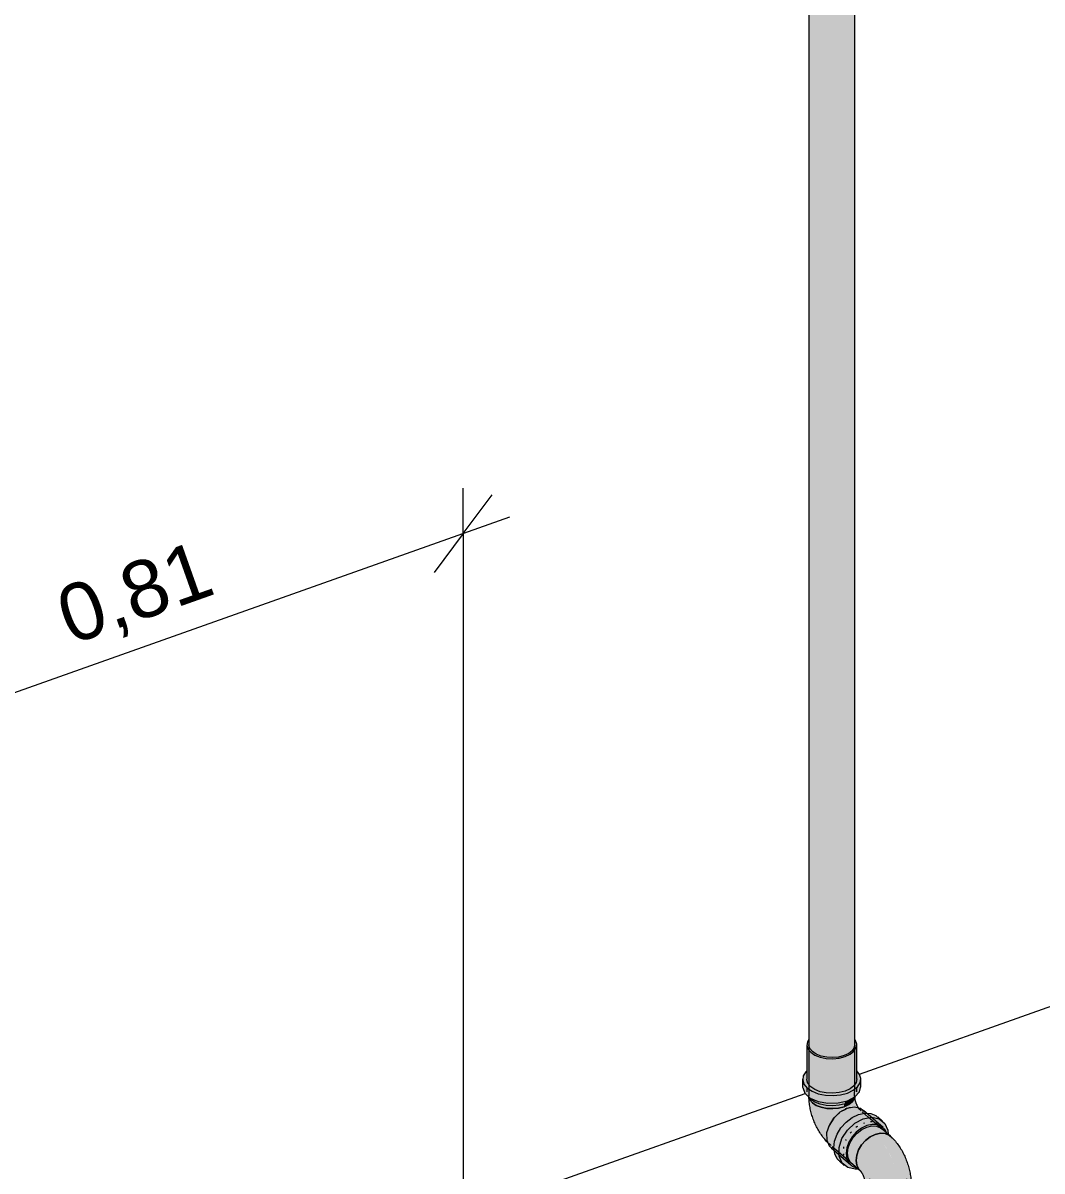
# Model space of a CAD drawing. Header units: metres. Extents: x 42.1 to 94.3, y -3.4 to 61.2.
# Drawn here: x 86.834 to 87.946, y 41.561 to 42.814 of the extents above; entities that cross this region are included whole.
import ezdxf

# ---------------------------------------------------------------- set-up
doc = ezdxf.new("R2010")
doc.units = ezdxf.units.M
for name, color, linetype, lineweight in [('A-ANNO-DIMS', 7, 'Continuous', 5), ('A-ANNO-DIMS-25', 7, 'Continuous', 5), ('ARQ-PAR', 7, 'Continuous', 5), ('P-PIPE', 7, 'Continuous', 5)]:
    doc.layers.add(name, color=color, linetype=linetype, lineweight=lineweight)
doc.layers.add('ARQ_1100_BASE_TÉRREO_GARAGEM_dwg', color=7, linetype='Continuous', lineweight=5, true_color=0x767676)
doc.styles.add('Arial', font='arial.ttf', dxfattribs={"height": 0.0625})
doc.dimstyles.new('Diagonal_-_2_5_mm_Arial_-_Preto', dxfattribs={"dimscale": 0.3048, "dimtxt": 0.063766, "dimasz": 0.246063, "dimexe": 0.19685, "dimexo": 0.123031, "dimgap": 0.04101, "dimtad": 1, "dimrnd": 0.01, "dimzin": 0, "dimdsep": 46, "dimtxsty": 'Arial', "dimblk1": 'OBLIQUE', "dimblk2": 'OBLIQUE', "dimsah": 1, "dimcen": 0.09, "dimdle": 0.19685, "dimazin": 0, "dimtfac": 1, "dimtdec": 4, "dimtix": 1, "dimtmove": 0, "dimatfit": 3, "dimfxl": 1, "dimtvp": 1, "dimtolj": 1, "dimtzin": 0, "dimarcsym": 2})

# ---------------------------------------------------------------- blocks, each defined once
blk = doc.blocks.new('ARQ_1100_BASE_TÉRREO_GARAGEM_dwg-4178582-3D_DT_01')
at = {"layer": 'ARQ-PAR', "color": 253, "true_color": 0xaaaaaa}
for p, q in [((6.6902, 41.667), (7.3775, 41.9108)), ((5.6409, 41.2947), (6.631, 41.646))]:
    blk.add_line(p, q, dxfattribs=at)
blk = doc.blocks.new('Joelho 45_90 - Serie Normal - Esgoto - MEP - Tigre - Standard-4221881-3D_DT_01')
at = {"layer": 'P-PIPE', "true_color": 0xf5ebeb}
for points in [[(6.69, 41.5628), (6.6894, 41.5635), (6.6872, 41.5683), (6.6865, 41.5729), (6.6872, 41.5786), (6.6894, 41.5846), (6.693, 41.5903), (6.697, 41.5947), (6.702, 41.5986), (6.7075, 41.6013), (6.6982, 41.6093), (6.6917, 41.6059), (6.6868, 41.6018), (6.6832, 41.5976), (6.6797, 41.5914), (6.6778, 41.5853), (6.6773, 41.581), (6.678, 41.5758), (6.6801, 41.5715), (6.6898, 41.563)], [(6.7184, 41.5326), (6.7275, 41.5329), (6.7351, 41.5347), (6.7341, 41.546), (6.7322, 41.5558), (6.7304, 41.5624), (6.726, 41.574), (6.7217, 41.5827), (6.7167, 41.5907), (6.7128, 41.5959), (6.7075, 41.6013), (6.701, 41.5978), (6.6968, 41.5946), (6.6919, 41.5887), (6.6888, 41.583), (6.6871, 41.5775), (6.6865, 41.5729), (6.6875, 41.5674), (6.69, 41.5628), (6.6928, 41.5592), (6.6953, 41.5534), (6.6965, 41.5486), (6.6971, 41.545), (6.6986, 41.5412), (6.7032, 41.5371), (6.7101, 41.5341), (6.7165, 41.533)], [(6.7224, 41.6005), (6.7127, 41.6087), (6.7088, 41.6102), (6.7037, 41.6105), (6.6984, 41.6091), (6.7075, 41.6013), (6.713, 41.6025), (6.7187, 41.602), (6.7219, 41.6007)], [(6.7351, 41.5347), (6.7418, 41.5382), (6.7456, 41.5428), (6.7467, 41.5471), (6.7461, 41.5547), (6.745, 41.5609), (6.7435, 41.5664), (6.7418, 41.5715), (6.7401, 41.5761), (6.7378, 41.581), (6.731, 41.5919), (6.7236, 41.5994), (6.7219, 41.6007), (6.7173, 41.6023), (6.7121, 41.6023), (6.7077, 41.6011), (6.714, 41.5943), (6.7188, 41.5877), (6.7241, 41.5782), (6.728, 41.569), (6.7312, 41.5594), (6.7335, 41.55), (6.7347, 41.5415), (6.7351, 41.5352)], [(6.7181, 41.5272), (6.7275, 41.5274), (6.7361, 41.5296), (6.7351, 41.5322), (6.7271, 41.5304), (6.7178, 41.5303), (6.7092, 41.532), (6.703, 41.5348), (6.6984, 41.5391), (6.6967, 41.5441), (6.6966, 41.5474), (6.696, 41.5467), (6.6947, 41.5415), (6.6967, 41.5364), (6.702, 41.5319), (6.7101, 41.5286), (6.7163, 41.5276)], [(6.7228, 41.5131), (6.7281, 41.5196), (6.7283, 41.5163), (6.7292, 41.5175), (6.7292, 41.5141), (6.7345, 41.5215), (6.7344, 41.5194), (6.7357, 41.5215), (6.7362, 41.5215), (6.7362, 41.5294), (6.7275, 41.5274), (6.7181, 41.5272), (6.709, 41.5289), (6.7012, 41.5325), (6.6966, 41.5369), (6.6947, 41.5415), (6.6947, 41.5296), (6.6957, 41.53), (6.6959, 41.5285), (6.6972, 41.5285), (6.6976, 41.5218), (6.6978, 41.5285), (6.6989, 41.5285), (6.6991, 41.5215), (6.7008, 41.5215), (6.701, 41.5215), (6.7092, 41.5215), (6.7092, 41.5148), (6.7096, 41.5215), (6.7122, 41.5215), (6.7122, 41.5173), (6.7128, 41.5215), (6.7175, 41.5215), (6.7177, 41.5215), (6.7189, 41.5215), (6.7199, 41.5149), (6.7199, 41.5215), (6.7228, 41.5215)], [(6.7184, 41.5302), (6.7184, 41.5302), (6.7275, 41.5305), (6.7351, 41.5322), (6.7351, 41.5347), (6.726, 41.5328), (6.7184, 41.5326), (6.7097, 41.5343), (6.7028, 41.5374), (6.6984, 41.5416), (6.6967, 41.5452), (6.697, 41.5427), (6.6989, 41.5384), (6.7032, 41.5346), (6.7102, 41.5316), (6.7181, 41.5302)], [(6.7362, 41.5294), (6.7431, 41.533), (6.7475, 41.5379), (6.7486, 41.543), (6.7467, 41.5474), (6.7466, 41.5444), (6.7455, 41.5397), (6.7415, 41.5355), (6.7351, 41.5322), (6.7361, 41.5296)], [(6.7351, 41.5322), (6.7418, 41.5357), (6.7456, 41.5402), (6.7467, 41.5454), (6.7465, 41.5463), (6.7452, 41.5419), (6.7415, 41.538), (6.7351, 41.5347), (6.7351, 41.5327)], [(6.7433, 41.5215), (6.7435, 41.5276), (6.744, 41.5215), (6.7454, 41.5215), (6.7453, 41.5285), (6.7481, 41.5285), (6.7482, 41.5325), (6.7487, 41.5327), (6.7487, 41.5428), (6.7474, 41.5376), (6.7426, 41.5327), (6.7362, 41.5294), (6.7362, 41.5215), (6.7431, 41.5215)]]:
    blk.add_hatch(color=7, dxfattribs=at).paths.add_polyline_path(points)
at = {"layer": 'P-PIPE'}
for p, q in [((6.724, 41.5993), (6.6997, 41.6203)), ((6.667, 41.5825), (6.6913, 41.5615)), ((6.7019, 41.5526), (6.7004, 41.5514)), ((6.743, 41.5514), (6.7415, 41.5526)), ((6.6947, 41.5422), (6.6947, 41.518)), ((6.6967, 41.5465), (6.6967, 41.544)), ((6.7467, 41.544), (6.7467, 41.5465)), ((6.7487, 41.518), (6.7487, 41.5422)), ((6.6897, 41.5231), (6.6897, 41.5167)), ((6.6897, 41.5167), (6.6897, 41.5148)), ((6.6947, 41.518), (6.6947, 41.509)), ((6.7487, 41.509), (6.7487, 41.518)), ((6.7537, 41.5167), (6.7537, 41.5231)), ((6.7537, 41.5148), (6.7537, 41.5167)), ((6.7176, 41.4971), (6.7199, 41.497))]:
    blk.add_line(p, q, dxfattribs=at)
for points in [[(6.7075, 41.6013, 0), (6.702, 41.5986, 0), (6.697, 41.5947, 0), (6.6926, 41.5899, 0), (6.6893, 41.5844, 0), (6.6872, 41.5786, 0), (6.6865, 41.5729, 0), (6.6873, 41.5678, 0), (6.6894, 41.5635, 0)], [(6.6894, 41.5635, 0), (6.6873, 41.5678, 0), (6.6865, 41.5729, 0), (6.6872, 41.5786, 0), (6.6893, 41.5844, 0), (6.6926, 41.5899, 0), (6.697, 41.5947, 0), (6.702, 41.5986, 0), (6.7075, 41.6013, 0)], [(6.7258, 41.5973, 0), (6.7224, 41.6005, 0), (6.7181, 41.6022, 0), (6.713, 41.6025, 0), (6.7075, 41.6013, 0)], [(6.7075, 41.6013, 0), (6.713, 41.6025, 0), (6.7181, 41.6022, 0), (6.7224, 41.6005, 0), (6.7258, 41.5973, 0)], [(6.724, 41.5993, 0), (6.7252, 41.5983, 0), (6.7263, 41.5972, 0), (6.7274, 41.5961, 0), (6.7284, 41.5949, 0), (6.7294, 41.5938, 0), (6.7304, 41.5926, 0), (6.7313, 41.5914, 0), (6.7322, 41.5902, 0), (6.7331, 41.589, 0), (6.7339, 41.5878, 0), (6.7347, 41.5866, 0), (6.7355, 41.5853, 0), (6.7363, 41.584, 0), (6.737, 41.5827, 0), (6.7377, 41.5814, 0), (6.7384, 41.5801, 0), (6.739, 41.5788, 0), (6.7396, 41.5774, 0), (6.7402, 41.5761, 0), (6.7408, 41.5747, 0), (6.7413, 41.5733, 0), (6.7419, 41.5719, 0), (6.7424, 41.5705, 0), (6.7428, 41.5691, 0), (6.7433, 41.5677, 0), (6.7437, 41.5663, 0), (6.7441, 41.5649, 0), (6.7445, 41.5634, 0), (6.7448, 41.562, 0), (6.7452, 41.5605, 0), (6.7455, 41.5591, 0), (6.7457, 41.5576, 0), (6.746, 41.5562, 0), (6.7462, 41.5547, 0), (6.7463, 41.5532, 0), (6.7465, 41.5517, 0), (6.7466, 41.5503, 0), (6.7467, 41.5488, 0), (6.7467, 41.5473, 0), (6.7467, 41.5465, 0)], [(6.6912, 41.5616, 0), (6.6912, 41.5616, 0), (6.6912, 41.5615, 0), (6.6913, 41.5614, 0), (6.6915, 41.5613, 0), (6.6916, 41.5611, 0), (6.6918, 41.5608, 0), (6.692, 41.5606, 0), (6.6922, 41.5602, 0), (6.6924, 41.5599, 0), (6.6927, 41.5595, 0), (6.6929, 41.5591, 0), (6.6931, 41.5587, 0), (6.6934, 41.5582, 0), (6.6936, 41.5578, 0), (6.6939, 41.5573, 0), (6.6941, 41.5568, 0), (6.6943, 41.5562, 0), (6.6945, 41.5557, 0), (6.6948, 41.5552, 0), (6.695, 41.5546, 0), (6.6952, 41.554, 0), (6.6954, 41.5535, 0), (6.6955, 41.5529, 0), (6.6957, 41.5524, 0), (6.6959, 41.5518, 0), (6.696, 41.5512, 0), (6.6961, 41.5507, 0), (6.6962, 41.5502, 0), (6.6963, 41.5497, 0), (6.6964, 41.5492, 0), (6.6965, 41.5487, 0), (6.6966, 41.5483, 0), (6.6966, 41.5479, 0), (6.6967, 41.5475, 0), (6.6967, 41.5472, 0), (6.6967, 41.5469, 0), (6.6967, 41.5466, 0), (6.6967, 41.5465, 0)], [(6.7362, 41.5294, 0), (6.7275, 41.5274, 0), (6.7181, 41.5272, 0), (6.7092, 41.5288, 0), (6.7018, 41.532, 0), (6.6967, 41.5364, 0), (6.6947, 41.5415, 0), (6.696, 41.5467, 0), (6.6964, 41.5474, 0)], [(6.7351, 41.5322, 0), (6.7271, 41.5304, 0), (6.7184, 41.5302, 0), (6.7101, 41.5316, 0), (6.7032, 41.5346, 0), (6.6986, 41.5387, 0), (6.6967, 41.5434, 0), (6.6967, 41.544, 0)], [(6.7467, 41.5446, 0), (6.7455, 41.5398, 0), (6.7415, 41.5355, 0), (6.7351, 41.5322, 0)], [(6.7467, 41.5479, 0), (6.7487, 41.5428, 0), (6.7474, 41.5376, 0), (6.7431, 41.533, 0), (6.7362, 41.5294, 0)], [(6.6945, 41.5325, 0), (6.6933, 41.5314, 0), (6.6905, 41.527, 0), (6.6897, 41.5223, 0), (6.6912, 41.5177, 0), (6.6947, 41.5135, 0), (6.7, 41.5099, 0), (6.7069, 41.5073, 0), (6.7147, 41.5057, 0), (6.723, 41.5052, 0)], [(6.7389, 41.508, 0), (6.7453, 41.511, 0), (6.7501, 41.5148, 0), (6.7529, 41.5192, 0), (6.7537, 41.5239, 0), (6.7522, 41.5285, 0), (6.7487, 41.5327, 0)], [(6.6897, 41.5148, 0), (6.6897, 41.514, 0), (6.6921, 41.508, 0), (6.6981, 41.5027, 0), (6.7069, 41.499, 0), (6.7175, 41.4971, 0)], [(6.6962, 41.5182, 0), (6.6959, 41.5186, 0), (6.6947, 41.5225, 0), (6.6947, 41.5231, 0)], [(6.6997, 41.5144, 0), (6.6989, 41.515, 0), (6.6982, 41.5156, 0)], [(6.742, 41.5131, 0), (6.7416, 41.5129, 0), (6.7362, 41.5104, 0)], [(6.7389, 41.4997, 0), (6.7471, 41.5039, 0), (6.7522, 41.5094, 0), (6.7537, 41.5156, 0)], [(6.7462, 41.5168, 0), (6.7456, 41.5161, 0), (6.745, 41.5155, 0)], [(6.7487, 41.5237, 0), (6.7481, 41.5198, 0), (6.7479, 41.5194, 0)], [(6.7157, 41.4943, 0), (6.7092, 41.4956, 0), (6.7034, 41.4979, 0), (6.6989, 41.5009, 0), (6.6959, 41.5045, 0)], [(6.7092, 41.5097, 0), (6.7034, 41.512, 0), (6.703, 41.5122, 0)], [(6.7161, 41.5083, 0), (6.7158, 41.5084, 0), (6.7092, 41.5097, 0)], [(6.7242, 41.5081, 0), (6.7228, 41.508, 0), (6.7215, 41.508, 0)], [(6.7232, 41.5052, 0), (6.7313, 41.506, 0), (6.7389, 41.508, 0)], [(6.7362, 41.5104, 0), (6.7298, 41.5087, 0), (6.7292, 41.5086, 0)], [(6.747, 41.5037, 0), (6.7456, 41.502, 0), (6.7416, 41.4988, 0), (6.7362, 41.4963, 0)], [(6.7362, 41.4963, 0), (6.7298, 41.4946, 0), (6.7228, 41.4939, 0), (6.7158, 41.4943, 0)], [(6.7201, 41.4969, 0), (6.7286, 41.4973, 0), (6.7389, 41.4997, 0)]]:
    blk.add_polyline3d(points, dxfattribs=at)
blk = doc.blocks.new('Joelho 45_90 - Serie Normal - Esgoto - MEP - Tigre - Standard-4221826-3D_DT_01')
at = {"layer": 'P-PIPE', "true_color": 0xf5ebeb}
for points in [[(6.6554, 41.593), (6.6534, 41.5984), (6.6533, 41.6057), (6.6558, 41.6133), (6.6613, 41.6213), (6.6675, 41.6268), (6.674, 41.6302), (6.6735, 41.6315), (6.6668, 41.6299), (6.6596, 41.6294), (6.6546, 41.6297), (6.6485, 41.631), (6.6431, 41.633), (6.6384, 41.6365), (6.6361, 41.6395), (6.6351, 41.6418), (6.636, 41.6331), (6.6392, 41.6201), (6.6426, 41.6119), (6.6461, 41.6051), (6.6497, 41.5994), (6.6546, 41.5937)], [(6.6611, 41.6294), (6.6684, 41.6302), (6.6735, 41.6315), (6.6732, 41.6345), (6.6666, 41.633), (6.6596, 41.6325), (6.6526, 41.6331), (6.6475, 41.6342), (6.6408, 41.637), (6.6365, 41.6402), (6.6356, 41.6409), (6.6366, 41.6387), (6.6398, 41.6353), (6.6444, 41.6326), (6.6495, 41.6307), (6.6565, 41.6296), (6.6611, 41.6294)], [(6.6893, 41.6299), (6.6879, 41.6325), (6.6857, 41.6386), (6.685, 41.6419), (6.6845, 41.6406), (6.6842, 41.6398), (6.6821, 41.6368), (6.6785, 41.6339), (6.6735, 41.6315), (6.674, 41.6302), (6.6812, 41.6315), (6.6892, 41.6299)], [(6.6735, 41.6315), (6.679, 41.6343), (6.6825, 41.6374), (6.6845, 41.6406), (6.6844, 41.641), (6.6835, 41.6401), (6.679, 41.6369), (6.6735, 41.6343), (6.6735, 41.6331)], [(6.6545, 41.5958), (6.6546, 41.6033), (6.6574, 41.6119), (6.6622, 41.6192), (6.669, 41.6254), (6.6754, 41.6291), (6.674, 41.6302), (6.6662, 41.6259), (6.6605, 41.6205), (6.6558, 41.6132), (6.6533, 41.6051), (6.6534, 41.5984), (6.6545, 41.5958)], [(6.6756, 41.6289), (6.6776, 41.6296), (6.6842, 41.6309), (6.6807, 41.6314), (6.6743, 41.63), (6.6754, 41.6291)], [(6.6571, 41.6112), (6.6623, 41.6192), (6.6611, 41.6177), (6.6574, 41.6119)], [(6.6774, 41.5651), (6.6712, 41.5702), (6.668, 41.5776), (6.6682, 41.5877), (6.6716, 41.5974), (6.6771, 41.606), (6.6852, 41.6135), (6.6944, 41.6184), (6.6891, 41.623), (6.6813, 41.619), (6.6749, 41.6138), (6.6696, 41.6078), (6.6656, 41.6009), (6.663, 41.5929), (6.6624, 41.5857), (6.6633, 41.58), (6.6665, 41.5742), (6.6716, 41.5696), (6.6752, 41.5668)], [(6.6855, 41.5633), (6.6887, 41.5639), (6.6873, 41.5649), (6.6865, 41.5651), (6.6817, 41.5674), (6.6756, 41.5729), (6.6729, 41.5793), (6.6727, 41.5813), (6.6725, 41.5836), (6.6737, 41.5903), (6.6759, 41.596), (6.6793, 41.6016), (6.6868, 41.609), (6.689, 41.6106), (6.6952, 41.6136), (6.6944, 41.6184), (6.6849, 41.6132), (6.6767, 41.6053), (6.6711, 41.5967), (6.668, 41.5865), (6.668, 41.5776), (6.6716, 41.5698), (6.6774, 41.5651), (6.6846, 41.5635)], [(6.7179, 41.6133), (6.7082, 41.622), (6.7026, 41.6242), (6.6951, 41.6244), (6.6892, 41.6229), (6.6946, 41.6184), (6.7041, 41.62), (6.7118, 41.6183), (6.7175, 41.6137)], [(6.7212, 41.6015), (6.7212, 41.6058), (6.7175, 41.6137), (6.7118, 41.6183), (6.7031, 41.6199), (6.6944, 41.6184), (6.6952, 41.6136), (6.7037, 41.6149), (6.7051, 41.6148), (6.707, 41.6145), (6.7118, 41.6122), (6.7181, 41.6066), (6.7206, 41.6021), (6.7212, 41.6016)], [(6.6876, 41.5649), (6.6801, 41.5715), (6.678, 41.5758), (6.6773, 41.5813), (6.6779, 41.5866), (6.6804, 41.593), (6.684, 41.5986), (6.6889, 41.6037), (6.6928, 41.6066), (6.6984, 41.6093), (6.7047, 41.6105), (6.7096, 41.6099), (6.7132, 41.6085), (6.7198, 41.6031), (6.7177, 41.607), (6.7138, 41.6103), (6.7088, 41.612), (6.7039, 41.6122), (6.6982, 41.611), (6.6917, 41.6076), (6.6866, 41.6037), (6.6821, 41.5986), (6.6784, 41.5924), (6.6763, 41.5865), (6.6756, 41.58), (6.6766, 41.5744), (6.679, 41.5699), (6.6827, 41.5666), (6.6873, 41.5649)]]:
    blk.add_hatch(color=7, dxfattribs=at).paths.add_polyline_path(points)
h = blk.add_hatch(color=7, dxfattribs=at)
h.paths.add_polyline_path([(6.6823, 41.5668), (6.6787, 41.5702), (6.6764, 41.5748), (6.6757, 41.5813), (6.6767, 41.5876), (6.6793, 41.5939), (6.6823, 41.5988), (6.6868, 41.6039), (6.6926, 41.6082), (6.6982, 41.611), (6.6952, 41.6136), (6.6868, 41.609), (6.6852, 41.6077), (6.6833, 41.6061), (6.6785, 41.6004), (6.6753, 41.5947), (6.6731, 41.5881), (6.6727, 41.5813), (6.6735, 41.577), (6.6757, 41.5728), (6.6821, 41.567)])
h.paths.add_polyline_path([(6.6626, 41.5841), (6.6624, 41.5878), (6.6633, 41.5944), (6.6658, 41.6014), (6.6705, 41.609), (6.6756, 41.6146), (6.6821, 41.6196), (6.6859, 41.6216), (6.6768, 41.6295), (6.6684, 41.6248), (6.6622, 41.619), (6.6571, 41.6112), (6.6544, 41.6028), (6.6545, 41.5951), (6.6572, 41.5887), (6.6623, 41.5844)])
h = blk.add_hatch(color=7, dxfattribs=at)
h.paths.add_polyline_path([(6.7144, 41.6101), (6.7102, 41.6132), (6.7096, 41.6136), (6.7078, 41.6142), (6.7057, 41.6147), (6.7007, 41.6149), (6.6952, 41.6136), (6.6984, 41.611), (6.7041, 41.6123), (6.7096, 41.612), (6.7142, 41.6102)])
h.paths.add_polyline_path([(6.686, 41.6215), (6.6899, 41.6232), (6.6965, 41.6246), (6.6973, 41.6246), (6.6915, 41.6294), (6.6846, 41.6309), (6.6768, 41.6295), (6.6859, 41.6216)])
at = {"layer": 'P-PIPE'}
for p, q in [((6.635, 41.6476), (6.635, 41.6433)), ((6.685, 41.6433), (6.685, 41.6476)), ((6.6751, 41.6286), (6.669, 41.6254)), ((6.6714, 41.6269), (6.6706, 41.6265)), ((6.6921, 41.6269), (6.6905, 41.6283)), ((6.716, 41.6089), (6.6946, 41.6274)), ((6.6952, 41.6136), (6.6945, 41.6133)), ((6.6957, 41.6138), (6.6952, 41.6136)), ((6.7155, 41.6159), (6.7102, 41.6205)), ((6.6571, 41.6112), (6.6556, 41.6071)), ((6.6567, 41.6104), (6.6564, 41.6096)), ((6.714, 41.6105), (6.7118, 41.6124)), ((6.6578, 41.5905), (6.6594, 41.5891)), ((6.6755, 41.5953), (6.6752, 41.5948)), ((6.6758, 41.5959), (6.6755, 41.5953)), ((6.6593, 41.5865), (6.6807, 41.568)), ((6.6683, 41.5721), (6.6737, 41.5675)), ((6.6754, 41.5732), (6.6756, 41.5728)), ((6.6756, 41.5728), (6.6788, 41.5698))]:
    blk.add_line(p, q, dxfattribs=at)
for points in [[(6.6578, 41.5905, 0), (6.6566, 41.5915, 0), (6.6554, 41.5926, 0), (6.6543, 41.5937, 0), (6.6533, 41.5949, 0), (6.6523, 41.596, 0), (6.6513, 41.5972, 0), (6.6504, 41.5984, 0), (6.6495, 41.5996, 0), (6.6487, 41.6008, 0), (6.6478, 41.602, 0), (6.647, 41.6033, 0), (6.6462, 41.6045, 0), (6.6455, 41.6058, 0), (6.6448, 41.6071, 0), (6.6441, 41.6084, 0), (6.6434, 41.6097, 0), (6.6427, 41.6111, 0), (6.6421, 41.6124, 0), (6.6415, 41.6138, 0), (6.641, 41.6151, 0), (6.6404, 41.6165, 0), (6.6399, 41.6179, 0), (6.6394, 41.6193, 0), (6.6389, 41.6207, 0), (6.6384, 41.6221, 0), (6.638, 41.6235, 0), (6.6376, 41.625, 0), (6.6373, 41.6264, 0), (6.6369, 41.6278, 0), (6.6366, 41.6293, 0), (6.6363, 41.6307, 0), (6.636, 41.6322, 0), (6.6358, 41.6337, 0), (6.6356, 41.6351, 0), (6.6354, 41.6366, 0), (6.6353, 41.6381, 0), (6.6352, 41.6396, 0), (6.6351, 41.641, 0), (6.6351, 41.6425, 0), (6.635, 41.6433, 0)], [(6.6735, 41.6315, 0), (6.6675, 41.63, 0), (6.6611, 41.6294, 0), (6.6546, 41.6297, 0), (6.6485, 41.631, 0), (6.6431, 41.633, 0), (6.6389, 41.6358, 0), (6.6362, 41.6391, 0), (6.6353, 41.6414, 0)], [(6.6353, 41.6414, 0), (6.6362, 41.6391, 0), (6.6389, 41.6358, 0), (6.6431, 41.633, 0), (6.6485, 41.631, 0), (6.6546, 41.6297, 0), (6.6611, 41.6294, 0), (6.6675, 41.63, 0), (6.6735, 41.6315, 0)], [(6.6848, 41.6414, 0), (6.6844, 41.6403, 0), (6.6822, 41.6369, 0), (6.6785, 41.6339, 0), (6.6735, 41.6315, 0)], [(6.6735, 41.6315, 0), (6.6785, 41.6339, 0), (6.6822, 41.6369, 0), (6.6844, 41.6403, 0), (6.6848, 41.6414, 0)], [(6.6906, 41.6282, 0), (6.6906, 41.6282, 0), (6.6905, 41.6283, 0), (6.6904, 41.6284, 0), (6.6903, 41.6286, 0), (6.6901, 41.6288, 0), (6.6899, 41.629, 0), (6.6897, 41.6293, 0), (6.6895, 41.6296, 0), (6.6893, 41.6299, 0), (6.6891, 41.6303, 0), (6.6889, 41.6307, 0), (6.6886, 41.6311, 0), (6.6884, 41.6316, 0), (6.6881, 41.632, 0), (6.6879, 41.6325, 0), (6.6877, 41.6331, 0), (6.6874, 41.6336, 0), (6.6872, 41.6341, 0), (6.687, 41.6347, 0), (6.6868, 41.6352, 0), (6.6866, 41.6358, 0), (6.6864, 41.6363, 0), (6.6862, 41.6369, 0), (6.686, 41.6375, 0), (6.6859, 41.638, 0), (6.6857, 41.6386, 0), (6.6856, 41.6391, 0), (6.6855, 41.6396, 0), (6.6854, 41.6401, 0), (6.6853, 41.6406, 0), (6.6852, 41.6411, 0), (6.6852, 41.6415, 0), (6.6851, 41.6419, 0), (6.6851, 41.6423, 0), (6.6851, 41.6427, 0), (6.6851, 41.643, 0), (6.685, 41.6432, 0), (6.685, 41.6433, 0)], [(6.6768, 41.6295, 0), (6.669, 41.6254, 0), (6.6622, 41.619, 0), (6.6571, 41.6112, 0), (6.6544, 41.6029, 0), (6.6545, 41.5951, 0), (6.6572, 41.5887, 0), (6.6612, 41.5852, 0)], [(6.6966, 41.6252, 0), (6.6915, 41.6294, 0), (6.6846, 41.6309, 0), (6.6768, 41.6295, 0)], [(6.6684, 41.625, 0), (6.6621, 41.6192, 0), (6.6574, 41.6119, 0)], [(6.6703, 41.5707, 0), (6.6659, 41.5747, 0), (6.6632, 41.5802, 0), (6.6622, 41.5867, 0), (6.6631, 41.594, 0), (6.6658, 41.6014, 0), (6.67, 41.6084, 0), (6.6756, 41.6146, 0), (6.6821, 41.6196, 0), (6.6891, 41.623, 0)], [(6.6887, 41.5635, 0), (6.6855, 41.5633, 0), (6.6774, 41.5651, 0), (6.6713, 41.57, 0), (6.668, 41.5776, 0), (6.668, 41.5869, 0), (6.6711, 41.5967, 0), (6.6771, 41.606, 0), (6.6852, 41.6135, 0), (6.6944, 41.6184, 0)], [(6.6891, 41.623, 0), (6.6961, 41.6246, 0), (6.7026, 41.6242, 0), (6.7082, 41.622, 0), (6.7126, 41.618, 0)], [(6.6944, 41.6184, 0), (6.7037, 41.62, 0), (6.7118, 41.6183, 0), (6.7179, 41.6133, 0)], [(6.704, 41.615, 0), (6.703, 41.615, 0), (6.7023, 41.615, 0)], [(6.7106, 41.6131, 0), (6.7098, 41.6135, 0), (6.7089, 41.6139, 0)], [(6.718, 41.6133, 0), (6.7212, 41.6058, 0), (6.7216, 41.6017, 0)], [(6.6982, 41.611, 0), (6.6923, 41.6081, 0), (6.6868, 41.6039, 0), (6.6821, 41.5986, 0), (6.6785, 41.5927, 0), (6.6763, 41.5865, 0), (6.6756, 41.5804, 0), (6.6764, 41.5748, 0), (6.6787, 41.5702, 0), (6.6823, 41.5668, 0), (6.6871, 41.5649, 0), (6.6876, 41.5648, 0)], [(6.6835, 41.5684, 0), (6.6801, 41.5715, 0), (6.678, 41.5758, 0), (6.6773, 41.581, 0), (6.6779, 41.5866, 0), (6.68, 41.5924, 0), (6.6833, 41.5979, 0), (6.6877, 41.6028, 0), (6.6928, 41.6066, 0), (6.6982, 41.6093, 0)], [(6.6814, 41.6042, 0), (6.6805, 41.6031, 0), (6.68, 41.6025, 0)], [(6.688, 41.6099, 0), (6.6874, 41.6095, 0), (6.6863, 41.6087, 0)], [(6.7202, 41.6025, 0), (6.718, 41.6067, 0), (6.7144, 41.6101, 0), (6.7096, 41.612, 0), (6.7041, 41.6123, 0), (6.6982, 41.611, 0)], [(6.6982, 41.6093, 0), (6.7037, 41.6105, 0), (6.7088, 41.6102, 0), (6.7132, 41.6085, 0), (6.7156, 41.6065, 0)], [(6.673, 41.5877, 0), (6.6728, 41.587, 0), (6.6727, 41.5858, 0)], [(6.6727, 41.5803, 0), (6.6729, 41.5792, 0), (6.673, 41.5786, 0)]]:
    blk.add_polyline3d(points, dxfattribs=at)
blk = doc.blocks.new('Luva Simples para Conexão - Serie Normal - Esgoto - MEP - Tigre - Standard-V80-3D_DT_01')
at = {"layer": 'P-PIPE', "true_color": 0xf5ebeb}
for points in [[(6.6612, 41.6839), (6.6682, 41.6846), (6.6746, 41.6862), (6.6801, 41.6888), (6.6845, 41.6925), (6.6866, 41.696), (6.6872, 41.6997), (6.686, 41.7036), (6.685, 41.7048), (6.685, 41.6997), (6.6842, 41.6956), (6.6815, 41.692), (6.6785, 41.6896), (6.6735, 41.6873), (6.6675, 41.6857), (6.6611, 41.6851), (6.6538, 41.6856), (6.6475, 41.6871), (6.6431, 41.6888), (6.6389, 41.6916), (6.6362, 41.6949), (6.6351, 41.6985), (6.6351, 41.7048), (6.6335, 41.7021), (6.6329, 41.6984), (6.6344, 41.6942), (6.6371, 41.6909), (6.6416, 41.6879), (6.6485, 41.6854), (6.6547, 41.6842), (6.6612, 41.6839)], [(6.6612, 41.6462), (6.6696, 41.6473), (6.6746, 41.6486), (6.6746, 41.6862), (6.6675, 41.6845), (6.6611, 41.6839), (6.6541, 41.6842), (6.6475, 41.6856), (6.6416, 41.6879), (6.6371, 41.6909), (6.6341, 41.6945), (6.6329, 41.6984), (6.6329, 41.6608), (6.6341, 41.6569), (6.6371, 41.6533), (6.6416, 41.6502), (6.6485, 41.6477), (6.6546, 41.6466), (6.6611, 41.6462)], [(6.6746, 41.6486), (6.6801, 41.6511), (6.6844, 41.6548), (6.6866, 41.6581), (6.6872, 41.6622), (6.6872, 41.6997), (6.6866, 41.6958), (6.6842, 41.692), (6.6801, 41.6888), (6.6746, 41.6862), (6.6746, 41.6511)], [(6.6614, 41.6437), (6.6696, 41.6445), (6.6785, 41.6471), (6.6842, 41.6499), (6.6882, 41.6532), (6.6912, 41.6581), (6.6918, 41.6622), (6.6904, 41.6667), (6.6872, 41.6705), (6.6872, 41.6621), (6.6866, 41.6581), (6.6835, 41.6538), (6.6801, 41.6511), (6.6735, 41.6483), (6.6675, 41.6468), (6.6611, 41.6462), (6.6531, 41.6468), (6.6475, 41.6479), (6.6416, 41.6502), (6.6371, 41.6533), (6.6341, 41.6569), (6.6329, 41.6608), (6.6329, 41.6704), (6.6319, 41.6696), (6.6289, 41.6647), (6.6283, 41.6607), (6.6297, 41.6561), (6.6332, 41.6519), (6.639, 41.6482), (6.6453, 41.6457), (6.6546, 41.644), (6.6614, 41.6437)], [(6.6559, 41.6354), (6.6675, 41.6358), (6.6771, 41.638), (6.6771, 41.6464), (6.6682, 41.6443), (6.6611, 41.6437), (6.6531, 41.6441), (6.6444, 41.646), (6.6385, 41.6483), (6.6332, 41.6519), (6.6297, 41.6561), (6.6283, 41.6607), (6.6284, 41.6519), (6.6307, 41.6463), (6.6366, 41.641), (6.6453, 41.6373), (6.6546, 41.6356)], [(6.6771, 41.638), (6.6852, 41.6422), (6.6905, 41.6482), (6.6918, 41.6538), (6.6918, 41.6621), (6.6911, 41.6575), (6.6882, 41.6532), (6.6835, 41.6494), (6.6771, 41.6464), (6.6771, 41.6445)], [(6.6612, 41.6325), (6.6684, 41.6332), (6.6746, 41.6348), (6.6746, 41.6375), (6.6659, 41.6357), (6.6546, 41.6356), (6.6444, 41.6377), (6.636, 41.6415), (6.6341, 41.6431), (6.6379, 41.639), (6.6423, 41.6362), (6.6485, 41.634), (6.6551, 41.6328), (6.6611, 41.6325)], [(6.6746, 41.6348), (6.6809, 41.638), (6.6845, 41.6412), (6.685, 41.6421), (6.6771, 41.638), (6.6746, 41.6374), (6.6746, 41.6357)]]:
    blk.add_hatch(color=7, dxfattribs=at).paths.add_polyline_path(points)
at = {"layer": 'P-PIPE'}
for p, q in [((6.6328, 41.6991), (6.6328, 41.6614)), ((6.6872, 41.6614), (6.6872, 41.6991)), ((6.6282, 41.6614), (6.6282, 41.653)), ((6.6328, 41.652), (6.6328, 41.6476)), ((6.6872, 41.6476), (6.6872, 41.652)), ((6.6918, 41.653), (6.6918, 41.6614))]:
    blk.add_line(p, q, dxfattribs=at)
for points in [[(6.6349, 41.7048, 0), (6.6335, 41.7024, 0), (6.6329, 41.6984, 0), (6.6341, 41.6945, 0), (6.6371, 41.6909, 0), (6.6416, 41.6879, 0), (6.6475, 41.6856, 0), (6.6541, 41.6842, 0), (6.6612, 41.6839, 0), (6.6682, 41.6846, 0), (6.6746, 41.6862, 0)], [(6.6746, 41.6862, 0), (6.6801, 41.6888, 0), (6.6842, 41.692, 0), (6.6866, 41.6958, 0), (6.6872, 41.6997, 0), (6.686, 41.7036, 0), (6.6852, 41.7048, 0)], [(6.6735, 41.6873, 0), (6.6675, 41.6857, 0), (6.6611, 41.6851, 0), (6.6546, 41.6854, 0), (6.6485, 41.6867, 0), (6.6431, 41.6888, 0), (6.6389, 41.6916, 0), (6.6362, 41.6949, 0), (6.6351, 41.6985, 0), (6.635, 41.6991, 0)], [(6.685, 41.6997, 0), (6.6844, 41.696, 0), (6.6822, 41.6926, 0), (6.6785, 41.6896, 0), (6.6735, 41.6873, 0)], [(6.6327, 41.6705, 0), (6.6319, 41.6696, 0), (6.629, 41.6653, 0), (6.6283, 41.6607, 0), (6.6297, 41.6561, 0), (6.6332, 41.6519, 0), (6.6385, 41.6483, 0), (6.6453, 41.6457, 0), (6.6531, 41.6441, 0), (6.6614, 41.6437, 0), (6.6696, 41.6445, 0), (6.6771, 41.6464, 0)], [(6.6771, 41.6464, 0), (6.6835, 41.6494, 0), (6.6882, 41.6532, 0), (6.6911, 41.6575, 0), (6.6918, 41.6622, 0), (6.6904, 41.6667, 0), (6.6873, 41.6706, 0)], [(6.6282, 41.653, 0), (6.6283, 41.6523, 0), (6.6307, 41.6463, 0), (6.6366, 41.641, 0), (6.6453, 41.6373, 0), (6.6559, 41.6354, 0), (6.6669, 41.6357, 0), (6.6771, 41.638, 0)], [(6.6746, 41.6486, 0), (6.6682, 41.6469, 0), (6.6612, 41.6462, 0), (6.6541, 41.6466, 0), (6.6475, 41.6479, 0), (6.6416, 41.6502, 0), (6.6371, 41.6533, 0), (6.6341, 41.6569, 0), (6.6329, 41.6608, 0), (6.6328, 41.6614, 0)], [(6.6872, 41.6621, 0), (6.6866, 41.6581, 0), (6.6842, 41.6544, 0), (6.6801, 41.6511, 0), (6.6746, 41.6486, 0)], [(6.6771, 41.638, 0), (6.6852, 41.6422, 0), (6.6904, 41.6477, 0), (6.6918, 41.6538, 0)], [(6.6746, 41.6348, 0), (6.6682, 41.6331, 0), (6.6612, 41.6325, 0), (6.6541, 41.6328, 0), (6.6475, 41.6342, 0), (6.6416, 41.6365, 0), (6.6371, 41.6395, 0), (6.6341, 41.6431, 0)], [(6.6854, 41.6422, 0), (6.6842, 41.6406, 0), (6.6801, 41.6374, 0), (6.6746, 41.6348, 0)]]:
    blk.add_polyline3d(points, dxfattribs=at)
blk = doc.blocks.new('DIMBLOCK59-3D_DT_01')
at = {"layer": 'A-ANNO-DIMS-25'}
for p, q in [((87.3144, 42.2566), (87.3144, 42.3063)), ((87.3651, 42.2745), (86.6301, 42.0137)), ((87.3144, 42.2566), (87.3144, 41.4044)), ((86.6301, 42.0137), (86.6301, 42.0635)), ((86.6301, 42.0137), (86.6301, 41.1616))]:
    blk.add_line(p, q, dxfattribs=at)
at = {"layer": 'A-ANNO-DIMS-25', "lineweight": 20}
for p, q in [((87.3144, 42.2566), (87.3461, 42.2989)), ((87.3144, 42.2566), (87.2828, 42.2142)), ((86.6301, 42.0137), (86.6617, 42.0561)), ((86.6301, 42.0137), (86.5984, 41.9714))]:
    blk.add_line(p, q, dxfattribs=at)
at = {"layer": 'A-ANNO-DIMS-25', "color": 0, "insert": (86.8656, 42.1938), "char_height": 0.0625, "width": 0.202482, "attachment_point": 1, "rotation": 19.5345, "line_spacing_factor": 0.941778, "style": 'Arial'}
blk.add_mtext('0,81', dxfattribs=at)
blk = doc.blocks.new('_Oblique')
at = {"color": 0, "linetype": 'ByBlock', "lineweight": -2}
blk.add_line((-0.5, -0.5), (0.5, 0.5), dxfattribs=at)

msp = doc.modelspace()

# ---------------------------------------------------------------- hatches: boundary and pattern name
at = {"layer": 'P-PIPE', "true_color": 0x400080}
for points in [[(87.6955, 41.6916), (87.6955, 45.7826), (87.6938, 45.7837), (87.6916, 45.7863), (87.6916, 41.6984), (87.693, 41.6945), (87.6954, 41.6916)], [(87.73, 41.6873), (87.735, 41.6897), (87.7388, 41.6926), (87.741, 41.6961), (87.7416, 41.6997), (87.7415, 45.7864), (87.7405, 45.7848), (87.7365, 45.7816), (87.73, 45.7788), (87.73, 41.6896)], [(87.7176, 41.6851), (87.7247, 41.6859), (87.73, 41.6873), (87.7299, 45.7788), (87.724, 45.7773), (87.7176, 45.7767), (87.7107, 45.7771), (87.7041, 45.7784), (87.6983, 45.7807), (87.6955, 45.7826), (87.6955, 41.6915), (87.7009, 41.6883), (87.7051, 41.6867), (87.7112, 41.6854)]]:
    msp.add_hatch(color=196, dxfattribs=at).paths.add_polyline_path(points)

# ---------------------------------------------------------------- linework, layer by layer
at = {"layer": 'P-PIPE'}
for p, q in [((87.6916, 45.8129), (87.6916, 41.6476)), ((87.7416, 41.6476), (87.7416, 45.8129)), ((87.7563, 41.6203), (87.7498, 41.6259)), ((87.7171, 41.5881), (87.7236, 41.5825))]:
    msp.add_line(p, q, dxfattribs=at)

# ---------------------------------------------------------------- block references
at = {"layer": 'ARQ_1100_BASE_TÉRREO_GARAGEM_dwg', "color": 253, "true_color": 0xaaaaaa}
msp.add_blockref('ARQ_1100_BASE_TÉRREO_GARAGEM_dwg-4178582-3D_DT_01', (81.0565, 0), dxfattribs=at)
at = {"layer": 'P-PIPE'}
for name in ['Luva Simples para Conexão - Serie Normal - Esgoto - MEP - Tigre - Standard-V80-3D_DT_01', 'Joelho 45_90 - Serie Normal - Esgoto - MEP - Tigre - Standard-4221826-3D_DT_01', 'Joelho 45_90 - Serie Normal - Esgoto - MEP - Tigre - Standard-4221881-3D_DT_01']:
    msp.add_blockref(name, (81.0565, 0), dxfattribs=at)

# ---------------------------------------------------------------- dimensions: what is measured, and where the dimension line sits
at = {"layer": 'A-ANNO-DIMS'}
dim = msp.add_linear_dim(base=(86.3517, 41.915), p1=(87.3144, 41.3733), p2=(86.6301, 41.1305), angle=19.5345, dimstyle='Diagonal_-_2_5_mm_Arial_-_Preto', override={"dimpost": '<>', "dimfxl": 0.726176}, dxfattribs=at)
dim.commit()
dim.dimension.update_dxf_attribs({"geometry": 'DIMBLOCK59-3D_DT_01', "text_midpoint": (86.6791, 42.0783)})

doc.saveas('drawing.dxf')
